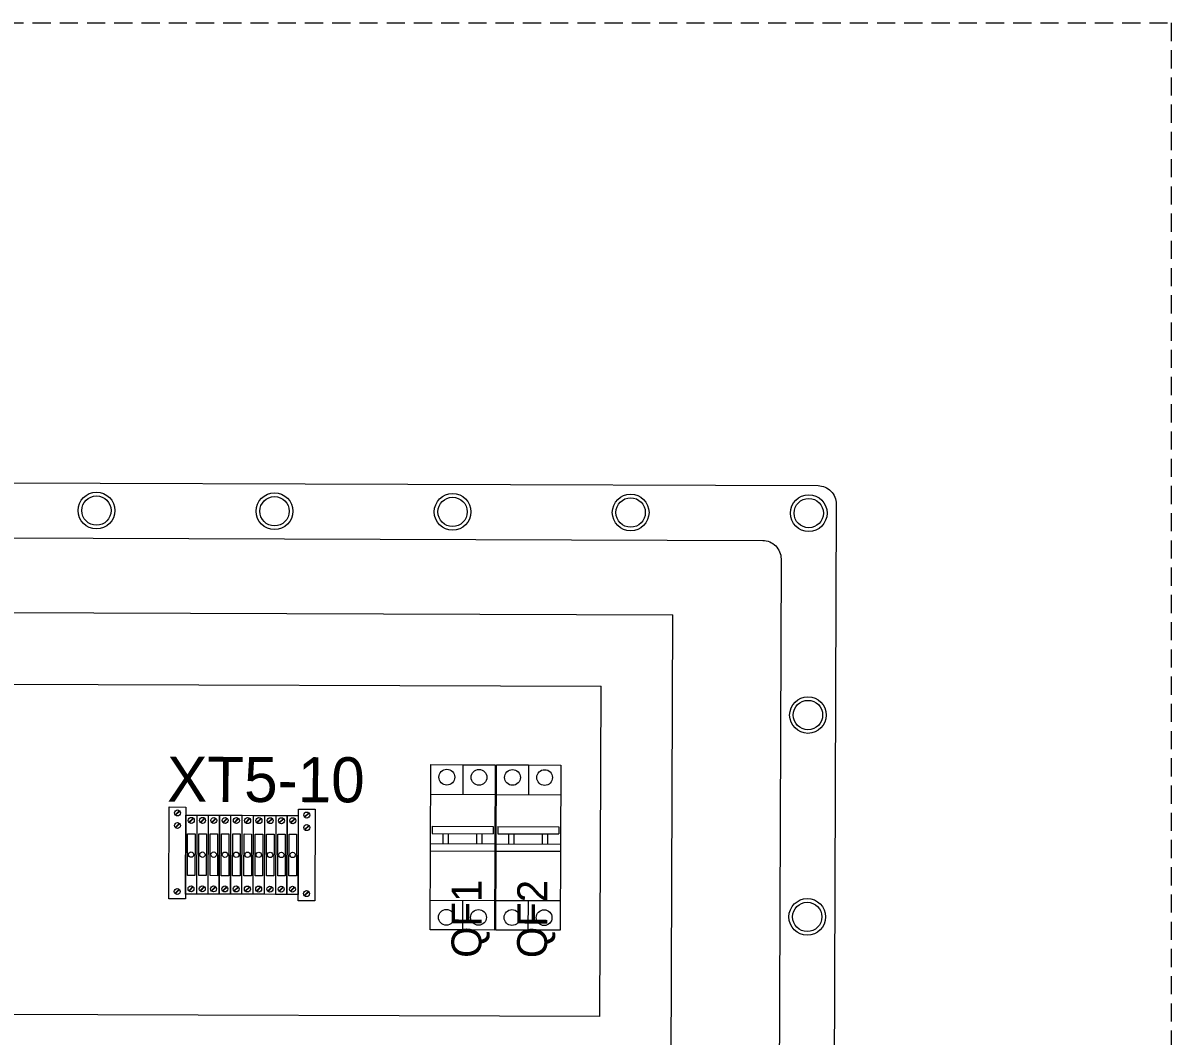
# Model space of a CAD drawing. Header units: millimetres. Extents: x 32721 to 103787, y 57624 to 127312.
# Drawn here: x 43329.8 to 43645.9, y 65384.3 to 65663.3 of the extents above; entities that cross this region are included whole.
import ezdxf

# ---------------------------------------------------------------- set-up
doc = ezdxf.new("R2010")
doc.units = ezdxf.units.MM
doc.header["$LTSCALE"] = 10
doc.linetypes.add('DASHED', pattern=[0.75, 0.5, -0.25])
doc.layers.add('1轮廓实线层', color=7, linetype='Continuous', lineweight=18)
doc.layers.add('6文字层', color=3, linetype='Continuous', lineweight=18)
doc.styles.add('样式 1', font='SIMYOU.TTF', dxfattribs={"width": 0.75})

msp = doc.modelspace()

# ---------------------------------------------------------------- linework, layer by layer
at = {"layer": '1轮廓实线层'}
for p, q in [((42851.21, 65538.42), (43548.67, 65535.9)), ((42866.31, 65523.2), (43533.45, 65520.79)), ((42890.89, 65502.52), (43508.72, 65500.29)), ((43507.52, 65167.47), (43508.72, 65500.29)), ((42910.54, 65482.75), (43488.93, 65480.66)), ((43488.6, 65389.68), (43488.93, 65480.66)), ((43441.91, 65413.59), (43442.07, 65459.08)), ((43442.07, 65459.08), (43450.92, 65459.05)), ((43450.92, 65459.05), (43450.89, 65450.89)), ((43450.92, 65459.05), (43459.76, 65459.02)), ((43459.76, 65459.02), (43459.6, 65413.53)), ((43459.98, 65413.53), (43460.14, 65459.01)), ((43460.14, 65459.01), (43468.99, 65458.98)), ((43468.99, 65458.98), (43468.96, 65450.82)), ((43468.99, 65458.98), (43477.83, 65458.95)), ((43477.83, 65458.95), (43477.67, 65413.46)), ((43442.04, 65450.92), (43459.73, 65450.85)), ((43460.11, 65450.85), (43477.8, 65450.79)), ((43442.47, 65442.1), (43442.46, 65440.1)), ((43442.47, 65442.1), (43459.24, 65442.04)), ((43459.24, 65442.04), (43459.23, 65440.04)), ((43460.54, 65442.04), (43460.53, 65440.03)), ((43460.54, 65442.04), (43477.31, 65441.97)), ((43477.31, 65441.97), (43477.31, 65439.97)), ((43442.46, 65440.1), (43459.23, 65440.04)), ((43445.44, 65437.32), (43445.45, 65440.09)), ((43446.96, 65437.32), (43446.97, 65440.08)), ((43454.71, 65437.29), (43454.72, 65440.06)), ((43456.23, 65437.29), (43456.24, 65440.05)), ((43460.53, 65440.03), (43477.31, 65439.97)), ((43463.51, 65437.26), (43463.52, 65440.02)), ((43465.03, 65437.25), (43465.04, 65440.02)), ((43472.78, 65437.23), (43472.79, 65439.99)), ((43474.31, 65437.22), (43474.32, 65439.98)), ((43441.99, 65437.34), (43459.68, 65437.27)), ((43441.99, 65435.34), (43459.67, 65435.27)), ((43460.06, 65437.27), (43477.75, 65437.21)), ((43460.06, 65435.27), (43477.75, 65435.21)), ((43441.94, 65421.75), (43459.63, 65421.69)), ((43450.78, 65421.72), (43450.75, 65413.56)), ((43460.01, 65421.69), (43477.7, 65421.62)), ((43468.85, 65421.66), (43468.82, 65413.5)), ((43450.75, 65413.56), (43441.91, 65413.59)), ((43459.6, 65413.53), (43450.75, 65413.56)), ((43468.82, 65413.5), (43459.98, 65413.53)), ((43477.67, 65413.46), (43468.82, 65413.5)), ((43488.6, 65389.68), (42910.21, 65391.77))]:
    msp.add_line(p, q, dxfattribs=at)
at = {"layer": '1轮廓实线层', "lineweight": 13}
for p, q in [((43369.97, 65422.14), (43370.07, 65447.41)), ((43370.07, 65447.41), (43374.61, 65447.39)), ((43371.7, 65445.24), (43372.87, 65446.4)), ((43371.8, 65445.14), (43372.97, 65446.3)), ((43374.61, 65447.39), (43374.52, 65422.12)), ((43374.53, 65423.44), (43374.61, 65445.17)), ((43374.61, 65445.17), (43377.64, 65445.16)), ((43377.64, 65445.16), (43377.56, 65423.42)), ((43377.63, 65423.42), (43377.71, 65445.16)), ((43377.71, 65445.16), (43380.74, 65445.15)), ((43380.74, 65445.15), (43380.67, 65423.41)), ((43380.74, 65423.41), (43380.82, 65445.15)), ((43380.82, 65445.15), (43383.85, 65445.13)), ((43383.85, 65445.13), (43383.77, 65423.4)), ((43383.84, 65423.4), (43383.92, 65445.13)), ((43383.92, 65445.13), (43386.95, 65445.12)), ((43386.95, 65445.12), (43386.88, 65423.39)), ((43386.95, 65423.39), (43387.03, 65445.12)), ((43387.03, 65445.12), (43390.06, 65445.11)), ((43390.06, 65445.11), (43389.98, 65423.38)), ((43390.05, 65423.38), (43390.13, 65445.11)), ((43390.13, 65445.11), (43393.16, 65445.1)), ((43393.16, 65445.1), (43393.09, 65423.37)), ((43393.16, 65423.37), (43393.24, 65445.1)), ((43393.24, 65445.1), (43396.27, 65445.09)), ((43396.27, 65445.09), (43396.19, 65423.36)), ((43396.26, 65423.36), (43396.34, 65445.09)), ((43396.34, 65445.09), (43399.37, 65445.08)), ((43399.37, 65445.08), (43399.3, 65423.35)), ((43399.37, 65423.35), (43399.45, 65445.08)), ((43399.45, 65445.08), (43402.48, 65445.07)), ((43402.48, 65445.07), (43402.4, 65423.33)), ((43402.47, 65423.33), (43402.55, 65445.07)), ((43402.55, 65445.07), (43405.58, 65445.06)), ((43405.58, 65445.06), (43405.51, 65423.32)), ((43405.57, 65421.55), (43405.66, 65446.82)), ((43405.58, 65423.32), (43405.66, 65445.06)), ((43405.66, 65446.82), (43410.21, 65446.81)), ((43407.3, 65444.66), (43408.46, 65445.82)), ((43407.4, 65444.56), (43408.57, 65445.72)), ((43410.21, 65446.81), (43410.12, 65421.54)), ((43371.69, 65441.77), (43372.85, 65442.93)), ((43371.79, 65441.67), (43372.96, 65442.83)), ((43375.48, 65443.19), (43376.65, 65444.35)), ((43375.59, 65443.09), (43376.75, 65444.25)), ((43378.59, 65443.18), (43379.75, 65444.34)), ((43378.69, 65443.08), (43379.86, 65444.24)), ((43381.69, 65443.17), (43382.86, 65444.33)), ((43381.8, 65443.07), (43382.96, 65444.23)), ((43384.8, 65443.16), (43385.96, 65444.32)), ((43384.9, 65443.06), (43386.07, 65444.21)), ((43387.9, 65443.15), (43389.07, 65444.31)), ((43388.01, 65443.05), (43389.17, 65444.2)), ((43391.01, 65443.14), (43392.17, 65444.29)), ((43391.11, 65443.03), (43392.28, 65444.19)), ((43394.11, 65443.13), (43395.28, 65444.28)), ((43394.22, 65443.02), (43395.38, 65444.18)), ((43397.22, 65443.11), (43398.38, 65444.27)), ((43397.32, 65443.01), (43398.49, 65444.17)), ((43400.32, 65443.1), (43401.49, 65444.26)), ((43400.43, 65443), (43401.59, 65444.16)), ((43403.43, 65443.09), (43404.59, 65444.25)), ((43403.53, 65442.99), (43404.7, 65444.15)), ((43407.29, 65441.19), (43408.45, 65442.35)), ((43407.39, 65441.09), (43408.55, 65442.24)), ((43371.62, 65423.6), (43372.79, 65424.76)), ((43371.72, 65423.5), (43372.89, 65424.66)), ((43377.56, 65423.42), (43374.53, 65423.44)), ((43375.42, 65424.34), (43376.58, 65425.5)), ((43375.52, 65424.24), (43376.68, 65425.4)), ((43380.67, 65423.41), (43377.63, 65423.42)), ((43378.52, 65424.33), (43379.69, 65425.49)), ((43378.62, 65424.23), (43379.79, 65425.39)), ((43383.77, 65423.4), (43380.74, 65423.41)), ((43381.63, 65424.32), (43382.79, 65425.48)), ((43381.73, 65424.22), (43382.89, 65425.38)), ((43386.88, 65423.39), (43383.84, 65423.4)), ((43384.73, 65424.31), (43385.9, 65425.47)), ((43384.83, 65424.21), (43386, 65425.37)), ((43389.98, 65423.38), (43386.95, 65423.39)), ((43387.84, 65424.3), (43389, 65425.46)), ((43387.94, 65424.2), (43389.1, 65425.35)), ((43393.09, 65423.37), (43390.05, 65423.38)), ((43390.94, 65424.29), (43392.11, 65425.45)), ((43391.04, 65424.19), (43392.21, 65425.34)), ((43396.19, 65423.36), (43393.16, 65423.37)), ((43394.05, 65424.28), (43395.21, 65425.43)), ((43394.15, 65424.17), (43395.31, 65425.33)), ((43399.3, 65423.35), (43396.26, 65423.36)), ((43397.15, 65424.27), (43398.32, 65425.42)), ((43397.25, 65424.16), (43398.42, 65425.32)), ((43402.4, 65423.33), (43399.37, 65423.35)), ((43400.26, 65424.25), (43401.42, 65425.41)), ((43400.36, 65424.15), (43401.52, 65425.31)), ((43405.51, 65423.32), (43402.47, 65423.33)), ((43403.36, 65424.24), (43404.53, 65425.4)), ((43403.46, 65424.14), (43404.63, 65425.3)), ((43407.22, 65423.02), (43408.39, 65424.18)), ((43407.32, 65422.92), (43408.49, 65424.08)), ((43374.52, 65422.12), (43369.97, 65422.14)), ((43410.12, 65421.54), (43405.57, 65421.55))]:
    msp.add_line(p, q, dxfattribs=at)
at = {"layer": '1轮廓实线层', "linetype": 'DASHED'}
msp.add_lwpolyline([(42709.92, 65663.32), (43645.86, 65663.32), (43645.86, 64797.17), (42709.92, 64797.17)], close=True, dxfattribs=at)
at = {"layer": '1轮廓实线层'}
for points in [[(43548.67, 65535.9, -0.414214), (43553.71, 65530.83), (43552.28, 65136.61, -0.414214), (43547.21, 65131.57)], [(43533.45, 65520.79, -0.414214), (43538.49, 65515.72), (43537.17, 65151.83, -0.414214), (43532.1, 65146.79)]]:
    msp.add_lwpolyline(points, format="xyb", dxfattribs=at)
at = {"layer": '1轮廓实线层', "lineweight": 13}
for points in [[(43375.11, 65440.03), (43377.17, 65440.02), (43377.13, 65428.52), (43375.07, 65428.52)], [(43378.22, 65440.01), (43380.28, 65440.01), (43380.24, 65428.51), (43378.17, 65428.51)], [(43381.32, 65440), (43383.38, 65440), (43383.34, 65428.49), (43381.28, 65428.5)], [(43384.43, 65439.99), (43386.49, 65439.98), (43386.45, 65428.48), (43384.38, 65428.49)], [(43387.53, 65439.98), (43389.59, 65439.97), (43389.55, 65428.47), (43387.49, 65428.48)], [(43390.64, 65439.97), (43392.7, 65439.96), (43392.66, 65428.46), (43390.59, 65428.47)], [(43393.74, 65439.96), (43395.8, 65439.95), (43395.76, 65428.45), (43393.7, 65428.46)], [(43396.85, 65439.95), (43398.91, 65439.94), (43398.87, 65428.44), (43396.8, 65428.45)], [(43399.95, 65439.94), (43402.01, 65439.93), (43401.97, 65428.43), (43399.91, 65428.43)], [(43403.06, 65439.93), (43405.12, 65439.92), (43405.08, 65428.42), (43403.01, 65428.42)]]:
    msp.add_lwpolyline(points, close=True, dxfattribs=at)
at = {"layer": '1轮廓实线层'}
for centre, radius in [((43350.02, 65529.04), 5.05), ((43399.04, 65528.86), 5.05), ((43448.07, 65528.68), 5.05), ((43497.09, 65528.5), 5.05), ((43546.12, 65528.33), 5.05), ((43350.02, 65529.04), 4.04), ((43399.04, 65528.86), 4.04), ((43448.07, 65528.68), 4.04), ((43497.09, 65528.5), 4.04), ((43546.12, 65528.33), 4.04), ((43545.91, 65472.73), 5.05), ((43545.91, 65472.73), 4.04), ((43446.48, 65455.61), 2.17), ((43455.33, 65455.58), 2.17), ((43464.55, 65455.55), 2.17), ((43473.4, 65455.51), 2.17), ((43545.71, 65417.14), 5.05), ((43545.71, 65417.14), 4.04), ((43446.34, 65417.03), 2.17), ((43455.19, 65417), 2.17), ((43464.41, 65416.96), 2.17), ((43473.26, 65416.93), 2.17)]:
    msp.add_circle(centre, radius, dxfattribs=at)
at = {"layer": '1轮廓实线层', "lineweight": 13}
for centre, radius in [((43372.33, 65445.77), 0.821), ((43407.93, 65445.19), 0.821), ((43372.32, 65442.3), 0.821), ((43376.12, 65443.72), 0.821), ((43379.22, 65443.71), 0.821), ((43382.33, 65443.7), 0.821), ((43385.43, 65443.69), 0.821), ((43388.54, 65443.68), 0.821), ((43391.64, 65443.66), 0.821), ((43394.75, 65443.65), 0.821), ((43397.85, 65443.64), 0.821), ((43400.96, 65443.63), 0.821), ((43404.06, 65443.62), 0.821), ((43407.92, 65441.72), 0.821), ((43376.08, 65434.3), 0.742), ((43379.19, 65434.28), 0.742), ((43382.29, 65434.27), 0.742), ((43385.4, 65434.26), 0.742), ((43388.5, 65434.25), 0.742), ((43391.61, 65434.24), 0.742), ((43394.71, 65434.23), 0.742), ((43397.82, 65434.22), 0.742), ((43400.92, 65434.21), 0.742), ((43404.03, 65434.2), 0.742), ((43376.05, 65424.87), 0.821), ((43372.26, 65424.13), 0.821), ((43379.15, 65424.86), 0.821), ((43382.26, 65424.85), 0.821), ((43385.36, 65424.84), 0.821), ((43388.47, 65424.83), 0.821), ((43391.57, 65424.82), 0.821), ((43394.68, 65424.8), 0.821), ((43397.78, 65424.79), 0.821), ((43400.89, 65424.78), 0.821), ((43403.99, 65424.77), 0.821), ((43407.85, 65423.55), 0.821)]:
    msp.add_circle(centre, radius, dxfattribs=at)

# ---------------------------------------------------------------- texts
at = {"layer": '6文字层', "style": '样式 1'}
for s, height, rotation, p in [('XT5-10', 12.404, 359.7932, (43369.45, 65448.87)), ('QF1', 8.269, 89.7932, (43456.01, 65405.86)), ('QF2', 8.269, 89.7932, (43474.08, 65405.79))]:
    msp.add_text(s, height=height, rotation=rotation, dxfattribs=at).set_placement(p)

doc.saveas('drawing.dxf')
